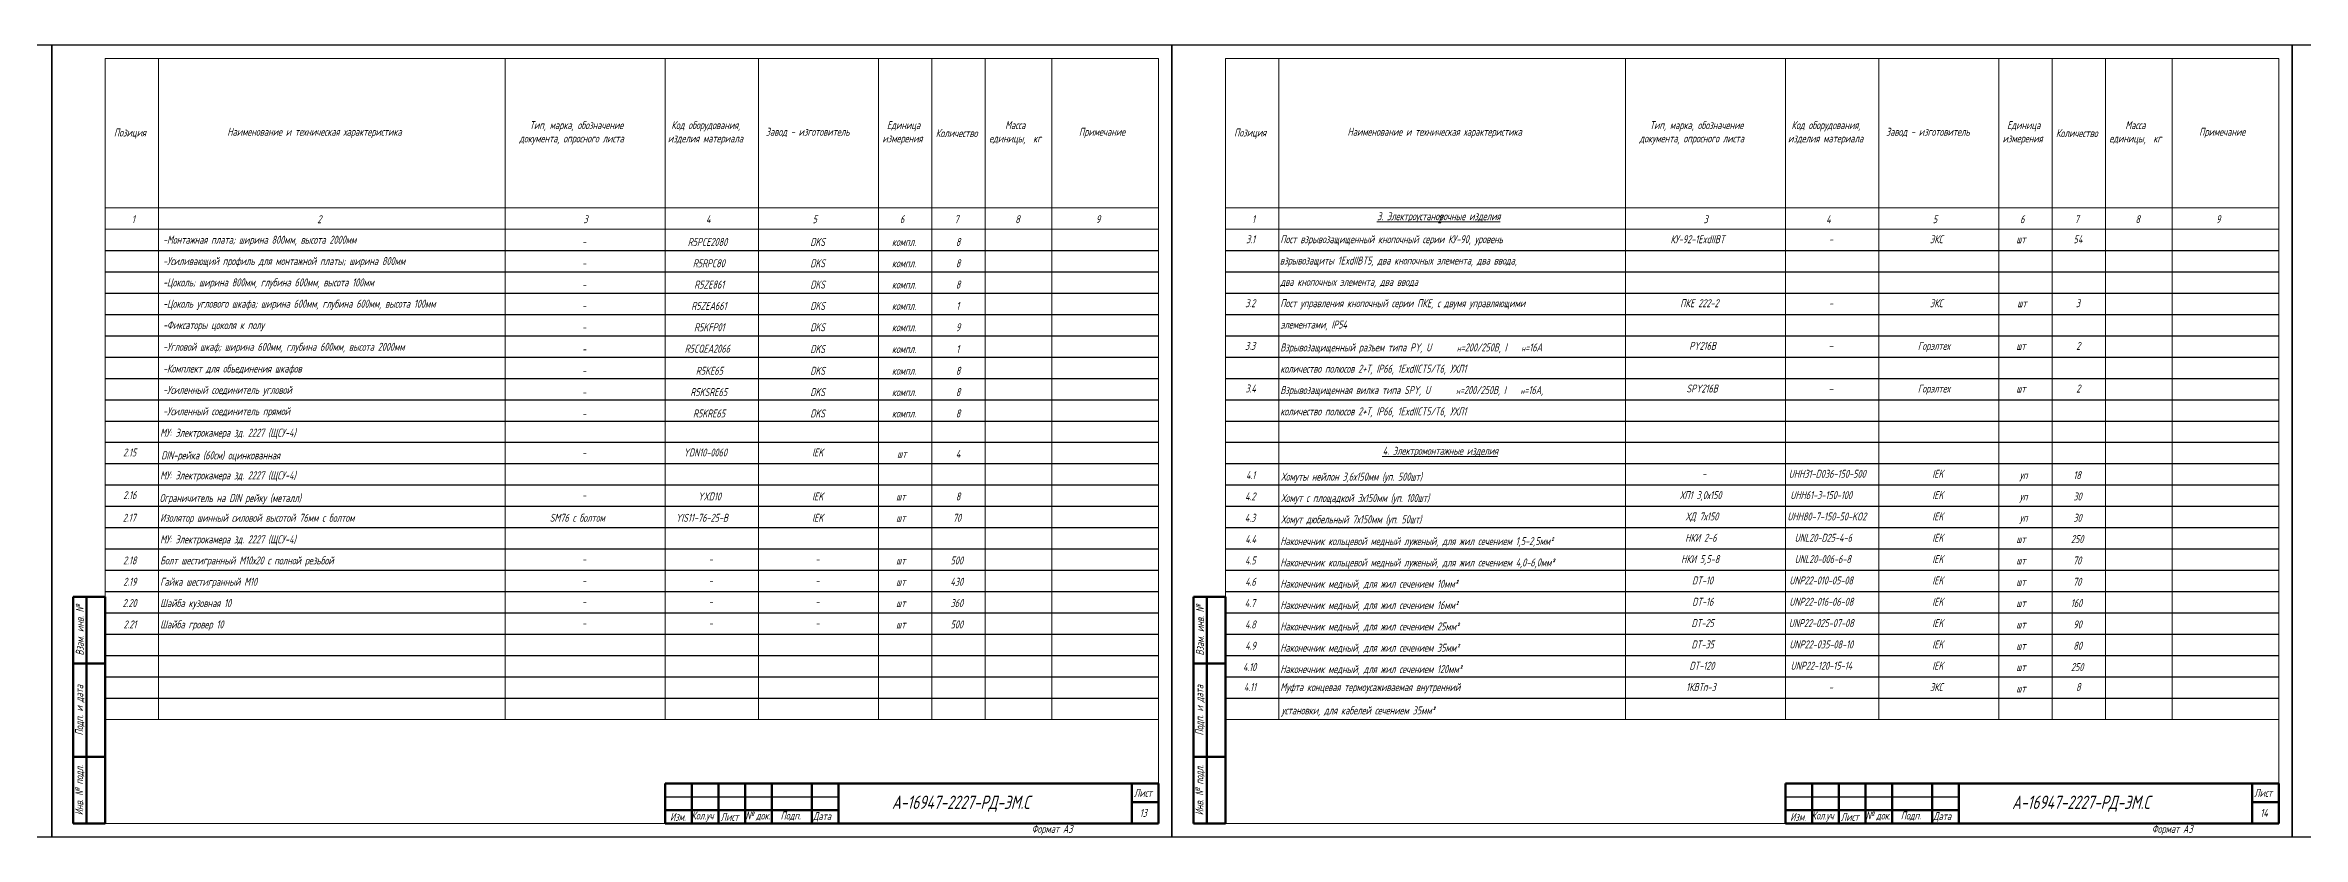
# Model space of a CAD drawing. Header units: millimetres. Extents: x -14296 to 10264, y -13087 to -5602.
# Drawn here: x 7322 to 8168, y -13087 to -12790 of the extents above; entities that cross this region are included whole.
import ezdxf

# ---------------------------------------------------------------- set-up
doc = ezdxf.new("R2010")
doc.units = ezdxf.units.MM
for name, color, linetype, lineweight in [('Рамка толстая', 7, 'Continuous', 15), ('Рамка тонкая', 5, 'Continuous', 25), ('ТаБлица', 253, 'Continuous', 15), ('Текст', 7, 'Continuous', 20), ('Штампы', 252, 'Continuous', 25)]:
    doc.layers.add(name, color=color, linetype=linetype, lineweight=lineweight)
doc.styles.add('Simplex', font='simplex.shx', dxfattribs={"width": 0.7, "oblique": 15})

msp = doc.modelspace()

# ---------------------------------------------------------------- linework, layer by layer
at = {"layer": 'Рамка толстая', "color": 18, "true_color": 0x000000}
for p, q in [((7344.28378, -12794.74064), (7344.28378, -13081.74064)), ((7739.28378, -12794.74064), (7344.28378, -12794.74064)), ((7739.28378, -13081.74064), (7739.28378, -12794.74064)), ((7764.28378, -12794.74064), (7764.28378, -13081.74064)), ((8159.28378, -12794.74064), (7764.28378, -12794.74064)), ((8159.28378, -13081.74064), (8159.28378, -12794.74064)), ((7344.28378, -13081.74064), (7739.28378, -13081.74064)), ((7764.28378, -13081.74064), (8159.28378, -13081.74064))]:
    msp.add_line(p, q, dxfattribs=at)
at = {"layer": 'Рамка тонкая', "color": 18, "true_color": 0x000000}
for p, q in [((7324.28378, -12789.74064), (6904.28378, -12789.74064)), ((7324.28378, -12789.74064), (7324.28378, -13086.74064)), ((7744.28378, -12789.74064), (7324.28378, -12789.74064)), ((7324.28378, -13086.74064), (7324.28378, -12789.74064)), ((7744.28378, -12789.74064), (7744.28378, -13086.74064)), ((8164.28378, -12789.74064), (7744.28378, -12789.74064)), ((7744.28378, -13086.74064), (7744.28378, -12789.74064)), ((8164.28378, -12789.74064), (8164.28378, -13086.74064)), ((8584.28378, -12789.74064), (8164.28378, -12789.74064)), ((8164.28378, -13086.74064), (8164.28378, -12789.74064)), ((7344.28378, -12866.74064), (7739.28378, -12866.74064)), ((7764.28378, -12866.74064), (8159.28378, -12866.74064)), ((7344.28378, -12874.74064), (7739.28378, -12874.74064)), ((7764.28378, -12874.74064), (8159.28378, -12874.74064)), ((7344.28378, -12882.74064), (7739.28378, -12882.74064)), ((7764.28378, -12882.74064), (8159.28378, -12882.74064)), ((7344.28378, -12890.74064), (7739.28378, -12890.74064)), ((7764.28378, -12890.74064), (8159.28378, -12890.74064)), ((7344.28378, -12898.74064), (7739.28378, -12898.74064)), ((7764.28378, -12898.74064), (8159.28378, -12898.74064)), ((7344.28378, -12906.74064), (7739.28378, -12906.74064)), ((7764.28378, -12906.74064), (8159.28378, -12906.74064)), ((7344.28378, -12914.74064), (7739.28378, -12914.74064)), ((7764.28378, -12914.74064), (8159.28378, -12914.74064)), ((7344.28378, -12922.74064), (7739.28378, -12922.74064)), ((7764.28378, -12922.74064), (8159.28378, -12922.74064)), ((7344.28378, -12930.74064), (7739.28378, -12930.74064)), ((7764.28378, -12930.74064), (8159.28378, -12930.74064)), ((7344.28378, -12938.74064), (7739.28378, -12938.74064)), ((7764.28378, -12938.74064), (8159.28378, -12938.74064)), ((7344.28378, -12946.74064), (7739.28378, -12946.74064)), ((7764.28378, -12946.74064), (8159.28378, -12946.74064)), ((7344.28378, -12954.74064), (7739.28378, -12954.74064)), ((7764.28378, -12954.74064), (8159.28378, -12954.74064)), ((7344.28378, -12962.74064), (7739.28378, -12962.74064)), ((7764.28378, -12962.74064), (8159.28378, -12962.74064)), ((7344.28378, -12970.74064), (7739.28378, -12970.74064)), ((7764.28378, -12970.74064), (8159.28378, -12970.74064)), ((7344.28378, -12978.74064), (7739.28378, -12978.74064)), ((7764.28378, -12978.74064), (8159.28378, -12978.74064)), ((7344.28378, -12986.74064), (7739.28378, -12986.74064)), ((7764.28378, -12986.74064), (8159.28378, -12986.74064)), ((7344.28378, -12994.74064), (7739.28378, -12994.74064)), ((7764.28378, -12994.74064), (8159.28378, -12994.74064)), ((7344.28378, -13002.74064), (7739.28378, -13002.74064)), ((7764.28378, -13002.74064), (8159.28378, -13002.74064)), ((7344.28378, -13010.74064), (7739.28378, -13010.74064)), ((7344.28378, -13018.74064), (7739.28378, -13018.74064)), ((7764.28378, -13010.74064), (8159.28378, -13010.74064)), ((7764.28378, -13018.74064), (8159.28378, -13018.74064)), ((7344.28378, -13026.74064), (7739.28378, -13026.74064)), ((7764.28378, -13026.74064), (8159.28378, -13026.74064)), ((7344.28378, -13034.74064), (7739.28378, -13034.74064)), ((7764.28378, -13034.74064), (8159.28378, -13034.74064)), ((6904.28378, -13086.74064), (7324.28378, -13086.74064)), ((7324.28378, -13086.74064), (7744.28378, -13086.74064)), ((7744.28378, -13086.74064), (8164.28378, -13086.74064)), ((8164.28378, -13086.74064), (8584.28378, -13086.74064))]:
    msp.add_line(p, q, dxfattribs=at)
at = {"layer": 'ТаБлица', "color": 18, "true_color": 0x000000}
for p, q in [((7364.28378, -12794.74064), (7364.28378, -13042.74064)), ((7494.28378, -12794.74064), (7494.28378, -13042.74064)), ((7554.28378, -12794.74064), (7554.28378, -13042.74064)), ((7589.28378, -12794.74064), (7589.28378, -13042.74064)), ((7634.28378, -12794.74064), (7634.28378, -13042.74064)), ((7654.28378, -12794.74064), (7654.28378, -13042.74064)), ((7674.28378, -12794.74064), (7674.28378, -13042.74064)), ((7699.28378, -12794.74064), (7699.28378, -13042.74064)), ((7784.28378, -12794.74064), (7784.28378, -13042.74064)), ((7914.28378, -12794.74064), (7914.28378, -13042.74064)), ((7974.28378, -12794.74064), (7974.28378, -13042.74064)), ((8009.28378, -12794.74064), (8009.28378, -13042.74064)), ((8054.28378, -12794.74064), (8054.28378, -13042.74064)), ((8074.28378, -12794.74064), (8074.28378, -13042.74064)), ((8094.28378, -12794.74064), (8094.28378, -13042.74064)), ((8119.28378, -12794.74064), (8119.28378, -13042.74064)), ((7344.28378, -12850.74064), (7739.28378, -12850.74064)), ((7764.28378, -12850.74064), (8159.28378, -12850.74064)), ((7344.28378, -12858.74064), (7739.28378, -12858.74064)), ((7764.28378, -12858.74064), (8159.28378, -12858.74064)), ((7344.28378, -13042.74064), (7739.28378, -13042.74064)), ((7764.28378, -13042.74064), (8159.28378, -13042.74064))]:
    msp.add_line(p, q, dxfattribs=at)
at = {"layer": 'Штампы', "color": 18, "lineweight": 60, "true_color": 0x000000}
for p, q in [((7332.28378, -13081.74064), (7332.28378, -12996.74064)), ((7332.28378, -12996.74064), (7344.28378, -12996.74064)), ((7337.28378, -13081.74064), (7337.28378, -12996.74064)), ((7344.28378, -13081.74064), (7344.28378, -12996.74064)), ((7752.28378, -13081.74064), (7752.28378, -12996.74064)), ((7752.28378, -12996.74064), (7764.28378, -12996.74064)), ((7757.28378, -13081.74064), (7757.28378, -12996.74064)), ((7764.28378, -13081.74064), (7764.28378, -12996.74064)), ((7332.28378, -13021.74064), (7344.28378, -13021.74064)), ((7344.28378, -13026.74064), (7344.28378, -13081.74064)), ((7752.28378, -13021.74064), (7764.28378, -13021.74064)), ((7764.28378, -13026.74064), (7764.28378, -13081.74064)), ((7332.28378, -13056.74064), (7344.28378, -13056.74064)), ((7752.28378, -13056.74064), (7764.28378, -13056.74064)), ((7554.28378, -13066.74064), (7739.28378, -13066.74064)), ((7554.28378, -13066.74064), (7554.28378, -13081.74064)), ((7564.28378, -13066.74064), (7564.28378, -13081.74064)), ((7574.28378, -13066.74064), (7574.28378, -13081.74064)), ((7584.28378, -13066.74064), (7584.28378, -13081.74064)), ((7594.28378, -13066.74064), (7594.28378, -13081.74064)), ((7609.28378, -13066.74064), (7609.28378, -13081.74064)), ((7619.28378, -13066.74064), (7619.28378, -13081.74064)), ((7729.28378, -13066.74064), (7739.28378, -13066.74064)), ((7729.28378, -13066.74064), (7729.28378, -13081.74064)), ((7739.28378, -13066.74064), (7739.28378, -13081.74064)), ((7739.28378, -13066.74064), (7739.28378, -13081.74064)), ((7974.28378, -13066.74064), (8159.28378, -13066.74064)), ((7974.28378, -13066.74064), (7974.28378, -13081.74064)), ((7984.28378, -13066.74064), (7984.28378, -13081.74064)), ((7994.28378, -13066.74064), (7994.28378, -13081.74064)), ((8004.28378, -13066.74064), (8004.28378, -13081.74064)), ((8014.28378, -13066.74064), (8014.28378, -13081.74064)), ((8029.28378, -13066.74064), (8029.28378, -13081.74064)), ((8039.28378, -13066.74064), (8039.28378, -13081.74064)), ((8149.28378, -13066.74064), (8159.28378, -13066.74064)), ((8149.28378, -13066.74064), (8149.28378, -13081.74064)), ((8159.28378, -13066.74064), (8159.28378, -13081.74064)), ((8159.28378, -13066.74064), (8159.28378, -13081.74064)), ((7554.28378, -13076.74064), (7619.28378, -13076.74064)), ((7729.28378, -13073.74064), (7739.28378, -13073.74064)), ((7974.28378, -13076.74064), (8039.28378, -13076.74064)), ((8149.28378, -13073.74064), (8159.28378, -13073.74064)), ((7332.28378, -13081.74064), (7344.28378, -13081.74064)), ((7554.28378, -13081.74064), (7739.28378, -13081.74064)), ((7729.28378, -13081.74064), (7739.28378, -13081.74064)), ((7752.28378, -13081.74064), (7764.28378, -13081.74064)), ((7974.28378, -13081.74064), (8159.28378, -13081.74064)), ((8149.28378, -13081.74064), (8159.28378, -13081.74064))]:
    msp.add_line(p, q, dxfattribs=at)
at = {"layer": 'Штампы', "color": 18, "true_color": 0x000000}
for p, q in [((7554.28378, -13071.74064), (7619.28378, -13071.74064)), ((7974.28378, -13071.74064), (8039.28378, -13071.74064))]:
    msp.add_line(p, q, dxfattribs=at)

# ---------------------------------------------------------------- texts
at = {"layer": 'Текст', "color": 18, "true_color": 0x000000, "style": 'Simplex', "oblique": 15}
for s, height, width, p in [('Позиция', 3, 0.7, (7347.56583, -12824.02636)), ('Наименование и техническая характеристика', 3, 0.7, (7390.06583, -12823.74064)), ('документа, опросного листа', 3, 0.7, (7499.53067, -12826.24064)), ('Тип, марка, обозначение', 3, 0.7, (7503.44239, -12821.24064)), ('изделия материала', 3, 0.7, (7555.24669, -12826.24064)), ('Код оборудования,', 3, 0.7, (7556.56464, -12821.24064)), ('Завод - изготовитель', 3, 0.7, (7591.97636, -12823.74064)), ('измерения', 3, 0.7, (7635.69669, -12826.24064)), ('Единица', 3, 0.7, (7637.36583, -12821.24064)), ('Количество', 3, 0.6, (7655.71611, -12824.24064)), ('единицы,  кг', 3, 0.7, (7675.71583, -12826.24064)), ('Масса', 3, 0.7, (7681.71583, -12821.24064)), ('Примечание', 3, 0.7, (7709.39239, -12823.74064)), ('Позиция', 3, 0.7, (7767.56583, -12824.02636)), ('Наименование и техническая характеристика', 3, 0.7, (7810.06583, -12823.74064)), ('документа, опросного листа', 3, 0.7, (7919.53067, -12826.24064)), ('Тип, марка, обозначение', 3, 0.7, (7923.44239, -12821.24064)), ('изделия материала', 3, 0.7, (7975.24669, -12826.24064)), ('Код оборудования,', 3, 0.7, (7976.56464, -12821.24064)), ('Завод - изготовитель', 3, 0.7, (8011.97636, -12823.74064)), ('измерения', 3, 0.7, (8055.69669, -12826.24064)), ('Единица', 3, 0.7, (8057.36583, -12821.24064)), ('Количество', 3, 0.6, (8075.71611, -12824.24064)), ('единицы,  кг', 3, 0.7, (8095.71583, -12826.24064)), ('Масса', 3, 0.7, (8101.71583, -12821.24064)), ('Примечание', 3, 0.7, (8129.39239, -12823.74064)), ('1', 3, 0.7, (7354.26378, -12856.53611)), ('2', 3, 0.7, (7423.82349, -12856.53611)), ('3', 3, 0.7, (7523.59918, -12856.53611)), ('4', 3, 0.7, (7569.55265, -12856.53611)), ('5', 3, 0.7, (7609.52588, -12856.53611)), ('6', 3, 0.7, (7642.25986, -12856.53611)), ('7', 3, 0.7, (7662.7186, -12856.53611)), ('8', 3, 0.7, (7685.51209, -12856.53611)), ('9', 3, 0.7, (7715.72807, -12856.53611)), ('1', 3, 0.7, (7774.26378, -12856.53611)), ('%%U3. Электроустановочные изделия', 3, 0.7, (7821.18967, -12855.42571)), ('2', 3, 0.7, (7843.82349, -12856.53611)), ('3', 3, 0.7, (7943.59918, -12856.53611)), ('4', 3, 0.7, (7989.55265, -12856.53611)), ('5', 3, 0.7, (8029.52588, -12856.53611)), ('6', 3, 0.7, (8062.25986, -12856.53611)), ('7', 3, 0.7, (8082.7186, -12856.53611)), ('8', 3, 0.7, (8105.51209, -12856.53611)), ('9', 3, 0.7, (8135.72807, -12856.53611)), ('-Монтажная плата; ширина 800мм, высота 2000мм', 3, 0.7, (7365.93927, -12864.24064)), ('-', 3, 0.7, (7523.03927, -12865.07398)), ('R5PCE2080', 3, 0.7, (7562.70841, -12865.07398)), ('DKS', 3, 0.7, (7608.63927, -12865.07398)), ('компл.', 3, 0.7, (7639.26464, -12865.07398)), ('8', 3, 0.7, (7663.21272, -12865.07398)), ('3.1', 3, 0.7, (7772.0553, -12864.0519)), ('Пост взрывозащищенный кнопочный серии КУ-90, уровень', 3, 0.7, (7784.88378, -12864.0519)), ('КУ-92-1ExdIIBT', 3, 0.7, (7931.18178, -12864.0519)), ('-', 3, 0.7, (7990.53927, -12864.0519)), ('ЭКС', 3, 0.7, (8028.46995, -12864.0519)), ('шт', 3, 0.7, (8060.842, -12864.0519)), ('54', 3, 0.7, (8082.3053, -12864.0519)), ('-Усиливающий профиль для монтажной платы; ширина 800мм', 3, 0.7, (7365.93927, -12872.24064)), ('-', 3, 0.7, (7523.03927, -12873.07398)), ('R5RPC80', 3, 0.7, (7564.60841, -12873.07398)), ('DKS', 3, 0.7, (7608.63927, -12873.07398)), ('компл.', 3, 0.7, (7639.26464, -12873.07398)), ('8', 3, 0.7, (7663.21272, -12873.07398)), ('взрывозащиты 1ExdIIBT5, два кнопочных элемента, два ввода,', 3, 0.7, (7784.73067, -12872.0519)), ('-Цоколь; ширина 800мм, глубина 600мм, высота 100мм', 3, 0.7, (7365.93927, -12880.24064)), ('-', 3, 0.7, (7523.03927, -12881.07398)), ('R5ZE861', 3, 0.7, (7565.13186, -12881.07398)), ('DKS', 3, 0.7, (7608.63927, -12881.07398)), ('компл.', 3, 0.7, (7639.26464, -12881.07398)), ('8', 3, 0.7, (7663.21272, -12881.07398)), ('два кнопочных элемента, два ввода', 3, 0.7, (7784.91345, -12880.0519)), ('-Цоколь углового шкафа; ширина 600мм, глубина 600мм, высота 100мм', 3, 0.7, (7365.93927, -12888.24064)), ('-', 3, 0.7, (7523.03927, -12889.07398)), ('R5ZEA661', 3, 0.7, (7564.03186, -12889.07398)), ('DKS', 3, 0.7, (7608.63927, -12889.07398)), ('компл.', 3, 0.7, (7639.26464, -12889.07398)), ('1', 3, 0.7, (7663.38186, -12889.07398)), ('3.2', 3, 0.7, (7771.73186, -12888.0519)), ('Пост управления кнопочный серии ПКЕ, с двумя управляющими', 3, 0.7, (7784.88378, -12888.0519)), ('ПКЕ 222-2', 3, 0.7, (7934.80878, -12888.0519)), ('-', 3, 0.7, (7990.53927, -12888.0519)), ('ЭКС', 3, 0.7, (8028.46995, -12888.0519)), ('шт', 3, 0.7, (8061.2146, -12888.0519)), ('3', 3, 0.7, (8083.1553, -12888.0519)), ('-Фиксаторы цоколя к полу', 3, 0.7, (7365.93927, -12896.24064)), ('-', 3, 0.7, (7523.03927, -12897.07398)), ('R5KFP01', 3, 0.7, (7565.08186, -12897.07398)), ('DKS', 3, 0.7, (7608.63927, -12897.07398)), ('компл.', 3, 0.7, (7639.26464, -12897.07398)), ('9', 3, 0.7, (7663.23186, -12897.07398)), ('элементами, IP54', 3, 0.7, (7784.96895, -12896.0519)), ('-Угловой шкаф; ширина 600мм, глубина 600мм, высота 2000мм', 3, 0.7, (7365.93927, -12904.40731)), ('-', 3, 0.7, (7523.03927, -12905.24064)), ('R5CQEA2066', 3, 0.7, (7561.58927, -12905.09779)), ('DKS', 3, 0.7, (7608.63927, -12905.24064)), ('компл.', 3, 0.7, (7639.26464, -12905.24064)), ('1', 3, 0.7, (7663.38186, -12905.24064)), ('3.3', 3, 0.7, (7771.6553, -12904.0519)), ('Взрывозащищенный разъем типа PY, U', 3, 0.7, (7784.88378, -12904.62335)), ('н', 2.14287, 0.7, (7851.08763, -12904.62335)), ('=200/250В, I', 3.000018, 0.7, (7852.54185, -12904.62335)), ('н', 2.14288, 0.7, (7875.24583, -12904.62335)), ('=16А', 3.000036, 0.7, (7876.70006, -12904.62335)), ('PY216В', 3, 0.7, (7938.20878, -12904.0519)), ('-', 3, 0.9, (7990.28213, -12904.0519)), ('Горэлтех', 3, 0.7, (8023.91578, -12904.0519)), ('шт', 3, 0.7, (8060.842, -12904.0519)), ('2', 3, 0.7, (8083.30841, -12904.0519)), ('-Комплект для объединения шкафов', 3, 0.7, (7365.93927, -12912.57398)), ('-Усиленный соединитель угловой', 3, 0.7, (7365.93927, -12920.57398)), ('-', 3, 0.7, (7523.03927, -12913.40731)), ('R5KE65', 3, 0.7, (7565.73186, -12913.40731)), ('DKS', 3, 0.7, (7608.63927, -12913.40731)), ('компл.', 3, 0.7, (7639.26464, -12913.40731)), ('8', 3, 0.7, (7663.21272, -12913.40731)), ('3.4', 3, 0.7, (7771.8053, -12920.0519)), ('количество полюсов 2+Т, IP66, 1ExdIICT5/T6, УХЛ1', 3, 0.7, (7784.88378, -12912.62333)), ('SPY216В', 3, 0.7, (7937.15095, -12920.0519)), ('Горэлтех', 3, 0.7, (8023.91578, -12920.0519)), ('2', 3, 0.7, (8083.30841, -12920.0519)), ('-Усиленный соединитель прямой', 3, 0.7, (7365.93927, -12928.57398)), ('-', 3, 0.7, (7523.03927, -12921.40731)), ('R5KSRE65', 3, 0.7, (7563.68186, -12921.40731)), ('DKS', 3, 0.7, (7608.63927, -12921.40731)), ('компл.', 3, 0.7, (7639.26464, -12921.40731)), ('8', 3, 0.7, (7663.21272, -12921.40731)), ('количество полюсов 2+Т, IP66, 1ExdIICT5/T6, УХЛ1', 3, 0.7, (7784.88378, -12928.62333)), ('Взрывозащищенная вилка типа SPY, U', 3, 0.7, (7784.88378, -12920.62335)), ('н', 2.14287, 0.7, (7850.78763, -12920.62335)), ('=200/250В, I', 3.000018, 0.7, (7852.24185, -12920.62335)), ('н', 2.14288, 0.7, (7874.94583, -12920.62335)), ('=16А,', 3.000036, 0.7, (7876.40006, -12920.62335)), ('-', 3, 0.9, (7990.28213, -12920.0519)), ('шт', 3, 0.7, (8060.842, -12920.0519)), ('МУ: Электрокамера зд. 2227 (ЩСУ-4)', 3, 0.7, (7364.88378, -12936.62333)), ('-', 3, 0.7, (7523.03927, -12929.40731)), ('R5KRE65', 3, 0.7, (7564.68186, -12929.40731)), ('DKS', 3, 0.7, (7608.63927, -12929.40731)), ('компл.', 3, 0.7, (7639.26464, -12929.40731)), ('8', 3, 0.7, (7663.21272, -12929.40731)), ('2.15', 3, 0.7, (7350.98186, -12944.0519)), ('DIN-рейка (60см) оцинкованная', 3, 0.7, (7365.28378, -12945.12333)), ('-', 3, 0.7, (7523.03927, -12944.0519)), ('YDN10-0060', 3, 0.7, (7561.15841, -12944.0519)), ('IEK', 3, 0.7, (7609.33186, -12944.0519)), ('шт', 3, 0.7, (7641.2146, -12944.5519)), ('4', 3, 0.7, (7663.24788, -12944.5519)), ('%%U4. Электромонтажные изделия', 3, 0.7, (7823.28183, -12943.42571)), ('МУ: Электрокамера зд. 2227 (ЩСУ-4)', 3, 0.7, (7364.88378, -12952.62333)), ('4.1', 3, 0.7, (7771.99788, -12952.5519)), ('Хомуты нейлон 3,6х150мм (уп. 500шт)', 3, 0.7, (7785.18378, -12953.12333)), ('-', 3, 0.7, (7943.03927, -12952.0519)), ('UHH31-D036-150-500', 3, 0.6, (7975.501, -12952.0519)), ('IEK', 3, 0.7, (8029.33186, -12952.0519)), ('уп', 3, 0.7, (8062.02558, -12952.5519)), ('18', 3, 0.7, (8082.23927, -12952.5519)), ('2.16', 3, 0.7, (7351.03927, -12960.0519)), ('Ограничитель на DIN рейку (металл)', 3, 0.7, (7364.69239, -12961.12333)), ('-', 3, 0.7, (7523.03927, -12960.0519)), ('YXD10', 3, 0.7, (7566.55841, -12960.5519)), ('IEK', 3, 0.7, (7609.33186, -12960.5519)), ('шт', 3, 0.7, (7640.842, -12960.5519)), ('8', 3, 0.7, (7663.21272, -12960.5519)), ('4.2', 3, 0.7, (7771.67444, -12960.5519)), ('Хомут с площадкой 3х150мм (уп. 100шт)', 3, 0.7, (7785.18378, -12961.12333)), ('ХП1 3,0х150', 3, 0.7, (7934.65878, -12960.0519)), ('UHH61-3-150-100', 3, 0.7, (7976.101, -12960.0519)), ('IEK', 3, 0.7, (8029.33186, -12960.0519)), ('уп', 3, 0.7, (8062.02568, -12960.5519)), ('30', 3, 0.7, (8082.23186, -12960.5519)), ('2.17', 3, 0.7, (7350.88186, -12968.5519)), ('Изолятор шинный силовой высотой 76мм с болтом', 3, 0.7, (7364.88378, -12968.5519)), ('SM76 с болтом', 3, 0.7, (7510.95795, -12968.5519)), ('YIS11-76-25-В', 3, 0.7, (7558.25838, -12968.5519)), ('IEK', 3, 0.7, (7609.33186, -12968.5519)), ('шт', 3, 0.7, (7640.842, -12968.5519)), ('70', 3, 0.7, (7662.10841, -12968.5519)), ('4.3', 3, 0.7, (7771.59788, -12968.5519)), ('Хомут дюбельный 7х150мм (уп. 50шт)', 3, 0.7, (7785.18378, -12969.12333)), ('ХД 7х150', 3, 0.7, (7936.85878, -12968.0519)), ('UHH80-7-150-50-KO2', 3, 0.6, (7974.98671, -12968.0519)), ('IEK', 3, 0.7, (8029.33186, -12968.0519)), ('уп', 3, 0.7, (8062.02568, -12968.5519)), ('30', 3, 0.7, (8082.23186, -12968.5519)), ('МУ: Электрокамера зд. 2227 (ЩСУ-4)', 3, 0.7, (7364.88378, -12976.62333)), ('4.4', 3, 0.7, (7771.74788, -12976.5519)), ('Наконечник кольцевой медный луженый, для жил сечением 1,5-2,5мм²', 3, 0.7, (7784.88378, -12977.3019)), ('НКИ 2-6', 3, 0.7, (7936.68878, -12976.0519)), ('UNL20-D25-4-6', 3, 0.7, (7977.73186, -12976.0519)), ('IEK', 3, 0.7, (8029.33186, -12976.0519)), ('шт', 3, 0.7, (8060.842, -12976.5519)), ('250', 3, 0.7, (8081.30841, -12976.5519)), ('2.18', 3, 0.7, (7350.98927, -12984.5519)), ('Болт шестигранный М10х20 с полной резьбой', 3, 0.7, (7364.88378, -12984.5519)), ('-', 3, 0.7, (7523.03927, -12984.0519)), ('-', 3, 0.7, (7570.53927, -12984.0519)), ('-', 3, 0.7, (7610.53927, -12984.0519)), ('шт', 3, 0.7, (7640.842, -12984.5519)), ('500', 3, 0.7, (7661.23186, -12984.5519)), ('4.5', 3, 0.7, (7771.64788, -12984.5519)), ('Наконечник кольцевой медный луженый, для жил сечением 4,0-6,0мм²', 3, 0.7, (7784.88378, -12985.3019)), ('НКИ 5,5-8', 3, 0.7, (7935.13878, -12984.0519)), ('UNL20-006-6-8', 3, 0.7, (7977.73186, -12984.0519)), ('IEK', 3, 0.7, (8029.33186, -12984.0519)), ('шт', 3, 0.7, (8060.842, -12984.5519)), ('70', 3, 0.7, (8082.10841, -12984.5519)), ('2.19', 3, 0.7, (7351.03927, -12992.5519)), ('Гайка шестигранный М10', 3, 0.7, (7364.88378, -12992.5519)), ('-', 3, 0.7, (7523.03927, -12992.0519)), ('-', 3, 0.7, (7570.53927, -12992.0519)), ('-', 3, 0.7, (7610.53927, -12992.0519)), ('шт', 3, 0.7, (7640.842, -12992.5519)), ('430', 3, 0.7, (7661.17444, -12992.5519)), ('4.6', 3, 0.7, (7771.7053, -12992.5519)), ('Наконечник медный, для жил сечением 10мм²', 3, 0.7, (7784.88378, -12993.3019)), ('DT-10', 3, 0.7, (7939.25841, -12992.0519)), ('UNP22-010-05-08', 3, 0.7, (7975.73186, -12992.0519)), ('IEK', 3, 0.7, (8029.33186, -12992.0519)), ('шт', 3, 0.7, (8060.842, -12992.5519)), ('70', 3, 0.7, (8082.10841, -12992.5519)), ('2.20', 3, 0.7, (7350.80841, -13000.5519)), ('Шайба кузовная 10', 3, 0.7, (7364.88378, -13000.5519)), ('-', 3, 0.7, (7523.03927, -13000.0519)), ('-', 3, 0.7, (7570.53927, -13000.0519)), ('-', 3, 0.7, (7610.53927, -13000.0519)), ('шт', 3, 0.7, (7640.842, -13000.5519)), ('360', 3, 0.7, (7661.23186, -13000.5519)), ('4.7', 3, 0.7, (7771.54788, -13000.5519)), ('Наконечник медный, для жил сечением 16мм²', 3, 0.7, (7784.88378, -13001.3019)), ('DT-16', 3, 0.7, (7939.28927, -13000.0519)), ('UNP22-016-06-08', 3, 0.7, (7975.73186, -13000.0519)), ('IEK', 3, 0.7, (8029.33186, -13000.0519)), ('шт', 3, 0.7, (8060.842, -13000.5519)), ('160', 3, 0.7, (8081.25841, -13000.5519)), ('2.21', 3, 0.7, (7351.13186, -13008.5519)), ('Шайба гровер 10', 3, 0.7, (7364.88378, -13008.5519)), ('-', 3, 0.7, (7523.03927, -13008.0519)), ('-', 3, 0.7, (7570.53927, -13008.0519)), ('-', 3, 0.7, (7610.53927, -13008.0519)), ('шт', 3, 0.7, (7640.842, -13008.5519)), ('500', 3, 0.7, (7661.23186, -13008.5519)), ('4.8', 3, 0.7, (7771.6553, -13008.5519)), ('Наконечник медный, для жил сечением 25мм²', 3, 0.7, (7784.88378, -13009.3019)), ('DT-25', 3, 0.7, (7939.03186, -13008.0519)), ('UNP22-025-07-08', 3, 0.7, (7975.53186, -13008.0519)), ('IEK', 3, 0.7, (8029.33186, -13008.0519)), ('шт', 3, 0.7, (8060.842, -13008.5519)), ('90', 3, 0.7, (8082.201, -13008.5519)), ('4.9', 3, 0.7, (7771.7053, -13016.5519)), ('Наконечник медный, для жил сечением 35мм²', 3, 0.7, (7784.88378, -13017.3019)), ('DT-35', 3, 0.7, (7939.03186, -13016.0519)), ('UNP22-035-08-10', 3, 0.7, (7975.751, -13016.0519)), ('IEK', 3, 0.7, (8029.33186, -13016.0519)), ('шт', 3, 0.7, (8060.842, -13016.5519)), ('80', 3, 0.7, (8082.23186, -13016.5519)), ('4.10', 3, 0.7, (7770.87444, -13024.5519)), ('Наконечник медный, для жил сечением 120мм²', 3, 0.7, (7784.88378, -13025.3019)), ('DT-120', 3, 0.7, (7938.25841, -13024.0519)), ('UNP22-120-15-14', 3, 0.7, (7976.22444, -13024.0519)), ('IEK', 3, 0.7, (8029.33186, -13024.0519)), ('шт', 3, 0.7, (8060.842, -13024.5519)), ('250', 3, 0.7, (8081.30841, -13024.5519)), ('4.11', 3, 0.7, (7771.19788, -13032.0519)), ('Муфта концевая термоусаживаемая внутренний', 3, 0.7, (7784.88378, -13032.0519)), ('1КВТп-3', 3, 0.7, (7937.03178, -13032.0519)), ('-', 3, 0.7, (7990.53927, -13032.0519)), ('ЭКС', 3, 0.7, (8028.46995, -13032.0519)), ('шт', 3, 0.7, (8060.842, -13032.5519)), ('8', 3, 0.7, (8083.21272, -13032.0519)), ('установки, для кабелей сечением 35мм²', 3, 0.7, (7785.28378, -13040.8019)), ('Изм.', 3, 0.7, (7556.06464, -13080.74064)), ('Кол.уч', 3, 0.7, (7564.06583, -13080.24064)), ('Лист', 3, 0.7, (7575.03378, -13080.74064)), ('№', 3, 0.7, (7584.32574, -13080.24064)), ('док.', 3, 0.7, (7588.27673, -13080.24064)), ('Подп.', 3, 0.7, (7597.51464, -13080.24064)), ('Дата', 3, 0.7, (7609.69239, -13080.45493)), ('А-16947-2227-РД-ЭМ.С', 5, 0.7, (7639.2734, -13076.26445)), ('Изм.', 3, 0.7, (7976.06464, -13080.74064)), ('Кол.уч', 3, 0.7, (7984.06583, -13080.24064)), ('Лист', 3, 0.7, (7995.03378, -13080.74064)), ('№', 3, 0.7, (8004.32574, -13080.24064)), ('док.', 3, 0.7, (8008.27673, -13080.24064)), ('Подп.', 3, 0.7, (8017.51464, -13080.24064)), ('Дата', 3, 0.7, (8029.69239, -13080.45493)), ('А-16947-2227-РД-ЭМ.С', 5, 0.7, (8059.2734, -13076.26445)), ('Формат А3', 3, 0.7, (7691.63927, -13085.24064)), ('Формат А3', 3, 0.7, (8111.63927, -13085.24064))]:
    msp.add_text(s, height=height, dxfattribs=dict(at, width=width)).set_placement(p)
at = {"layer": 'Штампы', "color": 18, "true_color": 0x000000, "style": 'Simplex', "oblique": 15, "width": 0.7}
for s, p in [('Лист', (7730.03378, -13071.74064)), ('Лист', (8150.03378, -13071.74064)), ('13', (7732.18186, -13079.24064)), ('14', (8152.33186, -13079.24064))]:
    msp.add_text(s, height=3, dxfattribs=at).set_placement(p)
at = {"layer": 'Штампы', "color": 18, "true_color": 0x000000, "char_height": 3, "attachment_point": 5, "rotation": 90, "style": 'Simplex'}
for s, insert, width in [('Взам. инв. {\\Fgost|c204;№}', (7334.78378, -13009.24064), 25), ('Взам. инв. {\\Fgost|c204;№}', (7754.78378, -13009.24064), 25), ('Подп. и дата', (7334.78378, -13039.24064), 35), ('Подп. и дата', (7754.78378, -13039.24064), 35), ('Инв. {\\Fgost|c204;№} подл.', (7334.78378, -13069.24064), 25), ('Инв. {\\Fgost|c204;№} подл.', (7754.78378, -13069.24064), 25)]:
    msp.add_mtext(s, dxfattribs=dict(at, insert=insert, width=width))

doc.saveas('drawing.dxf')
